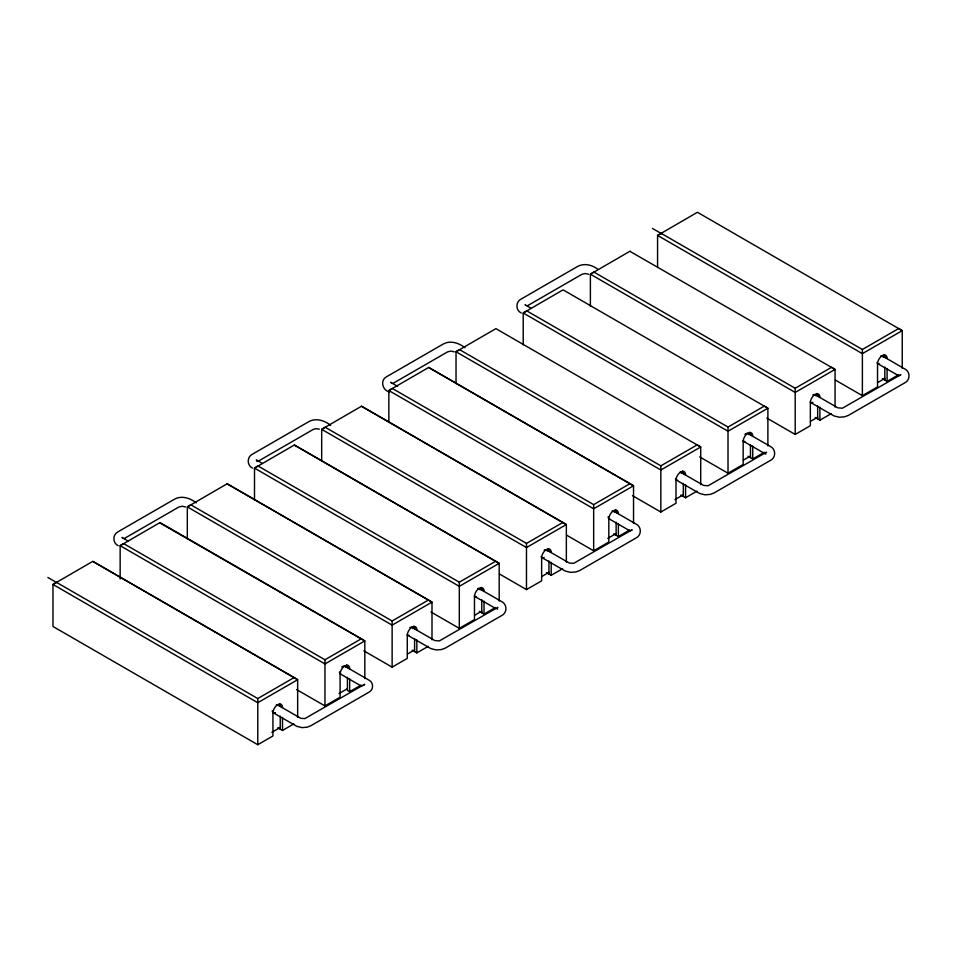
<?xml version="1.0" encoding="UTF-8"?>
<svg xmlns="http://www.w3.org/2000/svg" width="957" height="957" viewBox="0 0 957 957"><rect width="100%" height="100%" fill="white"/><g stroke="black" fill="none" stroke-linecap="round" stroke-linejoin="round"><path stroke-width="1.44" d="M257.038 461.573L256.368 459.862L262.278 463.403M363.851 685.296L364.725 684.219L304.852 718.599L300.749 718.288L277.697 705.01M631.584 530.334L632.17 529.747L573.71 563.338L569.2 563.003L546.411 549.88M765.947 452.769L766.521 452.183L708.072 485.773L703.562 485.426L680.762 472.303M900.298 375.192L900.872 374.618L842.423 408.208L837.913 407.861L815.113 394.739M279.6 703.742A6.759 3.9 -60 0 1 280.234 706.134L282.494 707.438A6.759 3.9 -60 0 0 277.709 704.675A6.759 3.9 -60 0 0 272.936 712.953L272.936 735.969L257.78 744.725L52.97 626.476L52.97 584.464L56.475 582.335L257.78 698.55L294.134 677.556L297.651 679.697L297.651 717.355M590.385 306.061L590.385 274.192L593.89 272.051L795.195 388.279L831.561 367.285L835.066 369.414L835.066 407.084M124.075 538.647L178.911 506.995L182.201 506.229L185.502 506.995M258.426 461.083L313.262 429.418L315.846 428.688L319.327 429.155M392.789 383.506L447.613 351.853L450.914 351.087L454.204 351.853M527.14 305.941L581.976 274.288L585.265 273.523L588.567 274.288M294.158 677.604L92.841 561.34L52.97 584.464L257.78 702.713L297.651 679.697L92.841 561.448M432.002 639.79L432.002 602.12L227.192 483.763L187.321 506.899L187.321 538.767M499.183 601.008L499.183 563.338L294.373 444.981L254.502 468.117L254.502 499.985M566.353 562.214L566.353 524.556L361.543 406.199L321.684 429.334L321.684 461.202M633.534 523.431L633.534 485.773L428.724 367.416L388.853 390.54L388.853 422.42M700.715 484.649L700.715 446.991L495.905 328.634L456.034 351.757L456.034 383.625M767.885 445.866L767.885 408.208L563.075 289.851L523.204 312.975L523.204 344.843M630.256 251.069L590.385 274.192L795.195 392.442L835.066 369.414L630.256 251.524M902.236 368.301L902.236 330.632L697.438 212.275L657.567 235.41L657.567 267.278M120.151 578.997L120.151 545.681L123.632 543.588L324.961 659.768L361.315 638.774L364.82 640.915L364.82 678.573M227.192 483.883L432.002 602.12L392.131 625.148L187.321 506.899L190.814 504.806L392.131 620.985L428.497 599.991M294.373 445.101L499.183 563.338L459.312 586.354L254.502 468.117L258.007 465.975L459.312 582.191L495.69 561.245M361.543 406.306L566.353 524.556L526.482 547.571L321.684 429.334L325.165 427.241L526.482 543.409L562.872 522.462M428.724 367.524L633.534 485.773L593.663 508.789L388.853 390.54L392.334 388.446L593.663 504.626L630.029 483.632M660.844 465.844L697.198 444.849L700.715 446.991L660.844 470.007L456.034 351.757L459.539 349.628L660.844 465.844L660.844 512.019L676.001 503.262L676.001 480.247A6.759 3.9 -60 0 1 680.774 471.968A6.759 3.9 -60 0 1 685.559 474.732L683.298 473.428A6.759 3.9 -60 0 0 682.664 471.035M728.014 427.061L764.38 406.067L767.885 408.208L728.014 431.224L523.204 312.975L526.721 310.846L728.014 427.061L728.014 473.237L743.17 464.48L743.17 441.464A6.759 3.9 -60 0 1 747.955 433.186A6.759 3.9 -60 0 1 752.728 435.949L750.479 434.645A6.759 3.9 -60 0 0 749.833 432.253M862.377 349.496L898.731 328.502L902.236 330.632L862.377 353.647L657.567 235.41L661.072 233.269L862.377 349.496L862.377 395.66L877.533 386.915L877.533 363.887A6.759 3.9 -60 0 1 882.306 355.621A6.759 3.9 -60 0 1 887.091 358.373L884.83 357.069A6.759 3.9 -60 0 0 884.196 354.688M271.872 732.32L280.234 727.499M339.053 693.538L347.415 688.717M407.419 654.062L414.596 649.923M474.6 615.279L481.766 611.14M541.782 576.497L548.947 572.358M607.767 538.408L616.129 533.575M674.936 499.614L683.298 494.793M743.314 460.15L750.479 456.01M810.483 421.355L817.661 417.216M877.665 382.573L884.83 378.434M277.805 727.739L282.494 730.454L293.859 723.887M296.622 689.578L324.961 705.931L340.106 697.186L340.106 674.171A6.759 3.9 -60 0 1 344.891 665.893A6.759 3.9 -60 0 1 349.664 668.644L347.415 667.352A6.759 3.9 -60 0 0 346.781 664.959M347.415 677.317L347.415 690.368L349.664 691.672L361.04 685.104M363.792 650.796L392.131 667.149L407.287 658.404L407.287 635.388A6.759 3.9 -60 0 1 412.072 627.11A6.759 3.9 -60 0 1 416.845 629.862L414.596 628.57A6.759 3.9 -60 0 0 413.95 626.177M412.156 650.174L416.845 652.889L428.21 646.322M430.973 612.002L459.312 628.366L474.469 619.622L474.469 596.594A6.759 3.9 -60 0 1 479.242 588.328A6.759 3.9 -60 0 1 484.027 591.079L481.766 589.775A6.759 3.9 -60 0 0 481.132 587.395M479.337 611.391L484.027 614.095L495.391 607.539M499.434 573.961L526.482 589.584L541.638 580.839L541.638 557.811A6.759 3.9 -60 0 1 546.423 549.533A6.759 3.9 -60 0 1 551.196 552.297L548.947 550.993A6.759 3.9 -60 0 0 548.301 548.612M546.507 572.609L551.196 575.313L562.572 568.757M566.616 535.178L593.663 550.801L608.819 542.045L608.819 519.029A6.759 3.9 -60 0 1 613.593 510.751A6.759 3.9 -60 0 1 618.378 513.514L616.129 512.21A6.759 3.9 -60 0 0 615.483 509.818M613.688 533.827L618.378 536.53L629.742 529.963M680.858 495.044L685.559 497.748L696.923 491.18M748.039 456.25L752.728 458.965L764.093 452.398M766.856 418.089L795.195 434.442L810.352 425.698L810.352 402.682A6.759 3.9 -60 0 1 815.125 394.404A6.759 3.9 -60 0 1 819.91 397.155L817.661 395.863A6.759 3.9 -60 0 0 817.015 393.471M815.22 417.467L819.91 420.183L831.274 413.615M882.39 378.685L887.091 381.388L898.456 374.833M882.294 355.956L904.712 368.9C910.43 371.567 910.43 380.216 904.712 382.872L848.309 415.446L844.493 416.845L839.385 417.24L834.049 415.948L810.639 402.502M652.447 228.424L662.376 234.154M877.808 363.708L898.85 375.862M835.317 380.049L862.377 395.66M598.053 269.419C592.407 264.957 584.225 262.828 577.633 266.441L521.242 299.003C515.512 301.67 515.512 310.319 521.242 312.987M530.991 308.262L525.07 304.721L525.656 305.307M747.943 433.521L770.361 446.464C776.079 449.132 776.079 457.781 770.361 460.449L713.958 493.011L710.142 494.422L705.022 494.805L699.699 493.513L676.288 480.067M743.457 441.285L765.732 454.144M699.675 456.872L728.014 473.237M464.982 347.726C459.049 343.013 450.376 340.082 443.282 344.006L386.879 376.568C379.773 379.989 382.286 390.181 389.343 391.975M632.505 495.654L660.844 512.019M397.61 386.401L390.719 382.286L391.341 382.836M609.107 518.85L630.137 530.991M330.632 425.303C324.686 420.578 316.025 417.647 308.932 421.582L252.528 454.144C246.81 456.8 246.81 465.449 252.528 468.117M541.925 557.632L565.336 571.078L570.671 572.382L575.791 571.987L579.607 570.575L635.998 538.013C641.728 535.346 641.728 526.697 635.998 524.029L613.581 511.086A4.474 2.584 -60 0 0 612.169 510.966M479.23 588.663L501.647 601.606C507.366 604.274 507.366 612.923 501.647 615.578L445.244 648.14L441.44 649.552L436.32 649.947L430.985 648.655L407.574 635.209M474.756 596.414L495.786 608.568M196.281 502.868C190.335 498.142 181.663 495.212 174.581 499.147L118.178 531.709C112.459 534.377 112.459 543.026 118.178 545.693M412.048 627.445L434.849 640.568L439.359 640.915L497.819 607.324L497.233 609.286M361.339 638.809L160.022 522.558L120.151 545.681L324.961 663.931L364.82 640.915L160.022 523.012M127.927 540.968L122.006 537.427L122.628 537.978M344.879 666.228L368.923 680.116C373.78 682.449 373.78 689.877 368.923 692.21L310.606 725.885L306.922 727.236L302.017 727.619L296.885 726.363L273.224 712.774M340.393 673.991L361.782 686.336M47.85 577.478L56.535 582.502M887.091 368.445L887.091 381.388M884.83 367.045L884.83 380.096M819.91 407.227L819.91 420.183M817.661 405.828L817.661 418.879M795.195 388.279L795.195 434.442M752.728 446.01L752.728 458.965M750.479 444.61L750.479 457.661M685.559 484.804L685.559 497.748M683.298 483.393L683.298 496.444M618.378 523.587L618.378 536.53M616.129 522.187L616.129 535.226M593.663 504.626L593.663 550.801M551.196 562.369L551.196 575.313M548.947 560.969L548.947 574.021M526.482 543.409L526.482 589.584M484.027 601.152L484.027 614.095M481.766 599.752L481.766 612.803M459.312 582.191L459.312 628.366M416.845 639.934L416.845 652.889M414.596 638.534L414.596 651.585M392.131 620.985L392.131 667.149M349.664 678.716L349.664 691.672M324.961 659.768L324.961 705.931M282.494 717.499L282.494 730.454M280.234 716.099L280.234 729.15M257.78 698.55L257.78 744.725M276.286 704.89A4.474 2.584 -60 0 1 278.2 705.476M275.46 712.546A4.474 2.584 -60 0 1 272.29 710.716M343.455 666.096A4.474 2.584 -60 0 1 345.692 667.4M341.051 674.195A4.474 2.584 -60 0 1 339.472 671.934M341.816 667.053A4.474 2.584 -60 0 1 342.642 666.455M411.402 627.242A4.474 2.584 -60 0 1 412.874 628.605M408.998 635.328A4.474 2.584 -60 0 1 407.072 634.742M409.811 627.66A4.474 2.584 -60 0 1 410.637 627.313M477.806 588.531A4.474 2.584 -60 0 1 480.055 589.823M476.167 596.546A4.474 2.584 -60 0 1 474.253 595.948M545.753 549.677A4.474 2.584 -60 0 1 547.225 551.041M544.174 557.417A4.474 2.584 -60 0 1 541.112 556.472M544.174 550.096A4.474 2.584 -60 0 1 544.988 549.749M880.871 355.825A4.474 2.584 -60 0 1 883.108 357.117M879.232 363.839A4.474 2.584 -60 0 1 876.995 362.547M812.876 394.966A4.474 2.584 -60 0 1 815.938 395.899M812.876 402.275A4.474 2.584 -60 0 1 810.136 402.036M744.881 434.346A4.474 2.584 -60 0 1 748.757 434.693M744.881 441.404A4.474 2.584 -60 0 1 742.955 440.818M680.104 472.1A4.474 2.584 -60 0 1 681.587 473.476M677.7 480.199A4.474 2.584 -60 0 1 675.463 478.895M614.083 511.552A4.474 2.584 -60 0 1 614.406 512.258M609.765 519.053A4.474 2.584 -60 0 1 608.173 516.804"/></g></svg>
